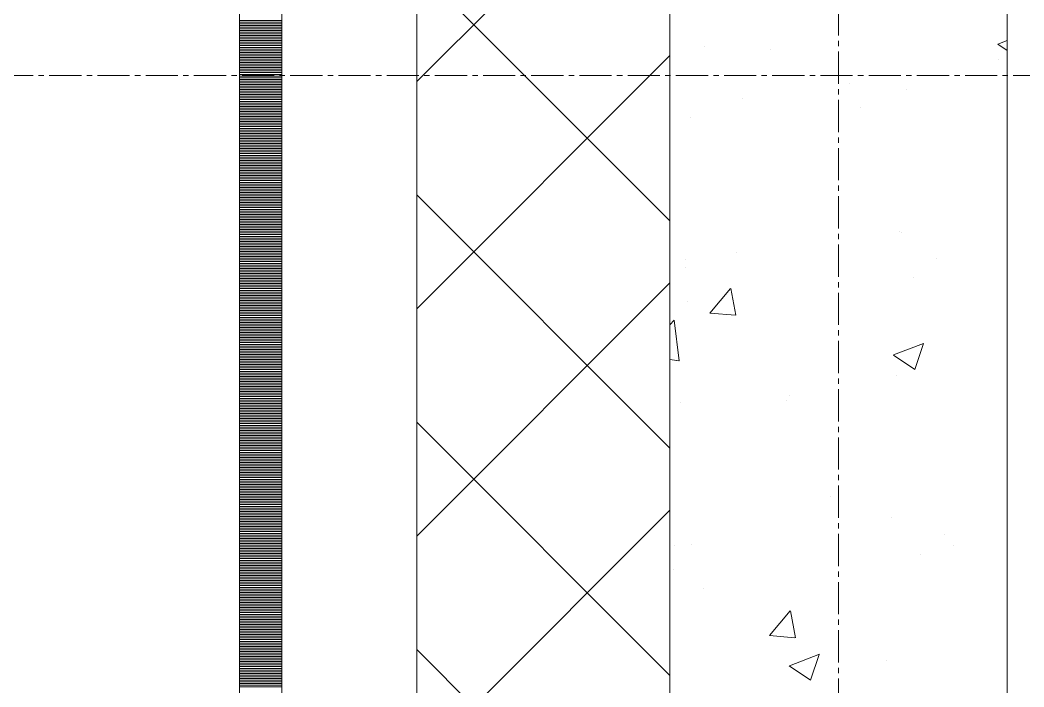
# Model space of a CAD drawing. Header units: millimetres. Extents: x 470010 to 1231400, y -134005 to 421770.
# Drawn here: x 672388 to 672984, y -41773 to -41378 of the extents above; entities that cross this region are included whole.
import ezdxf
from ezdxf.enums import TextEntityAlignment as Align

# ---------------------------------------------------------------- set-up
doc = ezdxf.new("R2010")
doc.units = ezdxf.units.MM
doc.linetypes.add('CENTER2', pattern=[28.575, 19.05, -3.175, 3.175, -3.175])
doc.linetypes.add('DASHED', pattern=[19.05, 12.7, -6.35])
doc.layers.get('Defpoints').update_dxf_attribs({"color": 140})
doc.layers.add('АР_Делит', color=120, linetype='Continuous', lineweight=0, plot=False)
for name, color, linetype, lineweight in [('АР_Стены ПЕНОблок', 52, 'Continuous', 20), ('АР_Тонкая', 254, 'Continuous', 5), ('АР_Утеплитель', 31, 'Continuous', 0), ('АР_Штриховка', 8, 'Continuous', 0)]:
    doc.layers.add(name, color=color, linetype=linetype, lineweight=lineweight)
doc.layers.add('РД_Оси_100', color=7, linetype='Continuous', lineweight=0, true_color=0x525252)
doc.styles.add('style1', font='ARIALN.TTF')

# ---------------------------------------------------------------- blocks, each defined once
blk = doc.blocks.new('СОШ_2200_АР_ОСИ_М100_28.05.24')
at = {"layer": 'АР_Делит', "color": 251, "linetype": 'DASHED', "true_color": 0x636466}
blk.add_lwpolyline([(114955, 135155), (114955, -355), (93595.036, -355), (93595.036, 13855), (94145, 13855), (94145, 68320), (66055, 68320), (66055, 13857.73), (83455, 13857.73), (83455, -355), (45245, -355), (45245, 13145), (44695, 13145), (44695, 26755), (45245, 26755), (45245, 68320), (20455, 68320), (20455, 26755), (27955, 26755), (27955, 13145), (-355, 13145), (-355, 100855)], dxfattribs=at)
at = {"layer": 'РД_Оси_100', "color": 251, "linetype": 'CENTER2', "true_color": 0x636466}
for p, q in [((0, -6155), (0, 139938.679)), ((29555, 52200), (-5954.958, 52200))]:
    blk.add_line(p, q, dxfattribs=at)
blk = doc.blocks.new('A$C9108343f')
at = {"layer": 'АР_Стены ПЕНОблок', "color": 18, "linetype": 'Continuous', "lineweight": 20, "true_color": 0x000000}
for p, q in [((7054.96, 97555), (7054.96, 21355)), ((7254.96, 21355), (7254.96, 97555))]:
    blk.add_line(p, q, dxfattribs=at)
at = {"layer": 'АР_Тонкая', "color": 18, "linetype": 'Continuous', "lineweight": 5, "true_color": 0x000000}
for p, q in [((6799.96, 97555), (6799.96, 21355)), ((6824.96, 97555), (6824.96, 21355)), ((6824.96, 21355), (6824.96, 97555)), ((6904.96, 21355), (6904.96, 97555))]:
    blk.add_line(p, q, dxfattribs=at)
at = {"layer": 'АР_Утеплитель', "color": 18, "linetype": 'Continuous', "lineweight": 0, "true_color": 0x000000}
for p, q in [((6904.96, 97555), (6904.96, 21355)), ((7054.96, 21355), (7054.96, 97555))]:
    blk.add_line(p, q, dxfattribs=at)
at = {"layer": 'АР_Штриховка', "color": 18, "linetype": 'Continuous', "lineweight": 0, "true_color": 0x000000}
for p, q in [((6904.96, 58951.56), (7054.96, 59101.56)), ((7054.96, 58869), (6904.96, 59019)), ((6799.96, 58987.75), (6824.96, 58987.75)), ((6799.96, 58986.75), (6824.96, 58986.75)), ((6799.96, 58985.75), (6824.96, 58985.75)), ((6799.96, 58984.75), (6824.96, 58984.75)), ((6799.96, 58983.75), (6824.96, 58983.75)), ((6799.96, 58982.75), (6824.96, 58982.75)), ((6799.96, 58981.75), (6824.96, 58981.75)), ((6799.96, 58980.75), (6824.96, 58980.75)), ((6799.96, 58979.75), (6824.96, 58979.75)), ((6799.96, 58978.75), (6824.96, 58978.75)), ((6799.96, 58977.75), (6824.96, 58977.75)), ((6799.96, 58976.75), (6824.96, 58976.75)), ((6799.96, 58975.75), (6824.96, 58975.75)), ((6799.96, 58974.75), (6824.96, 58974.75)), ((6799.96, 58973.75), (6824.96, 58973.75)), ((6799.96, 58972.75), (6824.96, 58972.75)), ((6799.96, 58971.75), (6824.96, 58971.75)), ((7075.72, 58972.47), (7075.72, 58972.47)), ((7249.45, 58973.57), (7254.96, 58969.85)), ((7249.51, 58973.71), (7254.96, 58975.8)), ((6799.96, 58970.75), (6824.96, 58970.75)), ((6799.96, 58969.75), (6824.96, 58969.75)), ((6799.96, 58968.75), (6824.96, 58968.75)), ((6799.96, 58967.75), (6824.96, 58967.75)), ((6799.96, 58966.75), (6824.96, 58966.75)), ((6799.96, 58965.75), (6824.96, 58965.75)), ((6904.96, 58816.86), (7054.96, 58966.86)), ((7114.57, 58970.22), (7114.57, 58970.22)), ((6799.96, 58964.75), (6824.96, 58964.75)), ((6799.96, 58963.75), (6824.96, 58963.75)), ((6799.96, 58962.75), (6824.96, 58962.75)), ((6799.96, 58961.75), (6824.96, 58961.75)), ((6799.96, 58960.75), (6824.96, 58960.75)), ((6799.96, 58959.75), (6824.96, 58959.75)), ((7250.16, 58964.49), (7250.16, 58964.49)), ((6799.96, 58958.75), (6824.96, 58958.75)), ((6799.96, 58957.75), (6824.96, 58957.75)), ((6799.96, 58956.75), (6824.96, 58956.75)), ((6799.96, 58955.75), (6824.96, 58955.75)), ((6799.96, 58954.75), (6824.96, 58954.75)), ((6799.96, 58953.75), (6824.96, 58953.75)), ((6799.96, 58952.75), (6824.96, 58952.75)), ((6799.96, 58951.75), (6824.96, 58951.75)), ((6799.96, 58950.75), (6824.96, 58950.75)), ((6799.96, 58949.75), (6824.96, 58949.75)), ((6799.96, 58948.75), (6824.96, 58948.75)), ((6799.96, 58947.75), (6824.96, 58947.75)), ((7161.6, 58950.1), (7161.6, 58950.1)), ((6799.96, 58946.75), (6824.96, 58946.75)), ((6799.96, 58945.75), (6824.96, 58945.75)), ((6799.96, 58944.75), (6824.96, 58944.75)), ((6799.96, 58943.75), (6824.96, 58943.75)), ((6799.96, 58942.75), (6824.96, 58942.75)), ((7195.62, 58946.63), (7195.62, 58946.63)), ((6799.96, 58941.75), (6824.96, 58941.75)), ((6799.96, 58940.75), (6824.96, 58940.75)), ((6799.96, 58939.75), (6824.96, 58939.75)), ((6799.96, 58938.75), (6824.96, 58938.75)), ((6799.96, 58937.75), (6824.96, 58937.75)), ((6799.96, 58936.75), (6824.96, 58936.75)), ((7098.01, 58941.72), (7098.01, 58941.72)), ((7168.13, 58936.1), (7168.13, 58936.1)), ((6799.96, 58935.75), (6824.96, 58935.75)), ((6799.96, 58934.75), (6824.96, 58934.75)), ((6799.96, 58933.75), (6824.96, 58933.75)), ((6799.96, 58932.75), (6824.96, 58932.75)), ((6799.96, 58931.75), (6824.96, 58931.75)), ((6799.96, 58930.75), (6824.96, 58930.75)), ((7067.32, 58930.37), (7067.32, 58930.37)), ((6799.96, 58929.75), (6824.96, 58929.75)), ((6799.96, 58928.75), (6824.96, 58928.75)), ((6799.96, 58927.75), (6824.96, 58927.75)), ((6799.96, 58926.75), (6824.96, 58926.75)), ((6799.96, 58925.75), (6824.96, 58925.75)), ((6799.96, 58924.75), (6824.96, 58924.75)), ((6799.96, 58923.75), (6824.96, 58923.75)), ((6799.96, 58922.75), (6824.96, 58922.75)), ((6799.96, 58921.75), (6824.96, 58921.75)), ((6799.96, 58920.75), (6824.96, 58920.75)), ((6799.96, 58919.75), (6824.96, 58919.75)), ((6799.96, 58918.75), (6824.96, 58918.75)), ((6799.96, 58917.75), (6824.96, 58917.75)), ((6799.96, 58916.75), (6824.96, 58916.75)), ((6799.96, 58915.75), (6824.96, 58915.75)), ((6799.96, 58914.75), (6824.96, 58914.75)), ((6799.96, 58913.75), (6824.96, 58913.75)), ((6799.96, 58912.75), (6824.96, 58912.75)), ((6799.96, 58911.75), (6824.96, 58911.75)), ((6799.96, 58910.75), (6824.96, 58910.75)), ((6799.96, 58909.75), (6824.96, 58909.75)), ((6799.96, 58908.75), (6824.96, 58908.75)), ((6799.96, 58907.75), (6824.96, 58907.75)), ((6799.96, 58906.75), (6824.96, 58906.75)), ((6799.96, 58905.75), (6824.96, 58905.75)), ((6799.96, 58904.75), (6824.96, 58904.75)), ((6799.96, 58903.75), (6824.96, 58903.75)), ((6799.96, 58902.75), (6824.96, 58902.75)), ((6799.96, 58901.75), (6824.96, 58901.75)), ((6799.96, 58900.75), (6824.96, 58900.75)), ((6799.96, 58899.75), (6824.96, 58899.75)), ((6799.96, 58898.75), (6824.96, 58898.75)), ((6799.96, 58897.75), (6824.96, 58897.75)), ((6799.96, 58896.75), (6824.96, 58896.75)), ((6799.96, 58895.75), (6824.96, 58895.75)), ((6799.96, 58894.75), (6824.96, 58894.75)), ((6799.96, 58893.75), (6824.96, 58893.75)), ((6799.96, 58892.75), (6824.96, 58892.75)), ((6799.96, 58891.75), (6824.96, 58891.75)), ((6799.96, 58890.75), (6824.96, 58890.75)), ((6799.96, 58889.75), (6824.96, 58889.75)), ((6799.96, 58888.75), (6824.96, 58888.75)), ((6799.96, 58887.75), (6824.96, 58887.75)), ((6799.96, 58886.75), (6824.96, 58886.75)), ((6799.96, 58885.75), (6824.96, 58885.75)), ((6799.96, 58884.75), (6824.96, 58884.75)), ((6799.96, 58883.75), (6824.96, 58883.75)), ((6799.96, 58882.75), (6824.96, 58882.75)), ((7054.96, 58734.29), (6904.96, 58884.29)), ((6799.96, 58881.75), (6824.96, 58881.75)), ((6799.96, 58880.75), (6824.96, 58880.75)), ((6799.96, 58879.75), (6824.96, 58879.75)), ((6799.96, 58878.75), (6824.96, 58878.75)), ((6799.96, 58877.75), (6824.96, 58877.75)), ((6799.96, 58876.75), (6824.96, 58876.75)), ((6799.96, 58875.75), (6824.96, 58875.75)), ((6799.96, 58874.75), (6824.96, 58874.75)), ((6799.96, 58873.75), (6824.96, 58873.75)), ((6799.96, 58872.75), (6824.96, 58872.75)), ((6799.96, 58871.75), (6824.96, 58871.75)), ((6799.96, 58870.75), (6824.96, 58870.75)), ((6799.96, 58869.75), (6824.96, 58869.75)), ((6799.96, 58868.75), (6824.96, 58868.75)), ((6799.96, 58867.75), (6824.96, 58867.75)), ((6799.96, 58866.75), (6824.96, 58866.75)), ((6799.96, 58865.75), (6824.96, 58865.75)), ((6799.96, 58864.75), (6824.96, 58864.75)), ((6799.96, 58863.75), (6824.96, 58863.75)), ((6799.96, 58862.75), (6824.96, 58862.75)), ((6799.96, 58861.75), (6824.96, 58861.75)), ((6799.96, 58860.75), (6824.96, 58860.75)), ((6799.96, 58859.75), (6824.96, 58859.75)), ((6799.96, 58858.75), (6824.96, 58858.75)), ((7190.97, 58862.58), (7190.97, 58862.58)), ((7192.53, 58862.07), (7192.53, 58862.07)), ((6799.96, 58857.75), (6824.96, 58857.75)), ((6799.96, 58856.75), (6824.96, 58856.75)), ((6799.96, 58855.75), (6824.96, 58855.75)), ((6799.96, 58854.75), (6824.96, 58854.75)), ((6799.96, 58853.75), (6824.96, 58853.75)), ((6799.96, 58852.75), (6824.96, 58852.75)), ((6799.96, 58851.75), (6824.96, 58851.75)), ((6799.96, 58850.75), (6824.96, 58850.75)), ((6799.96, 58849.75), (6824.96, 58849.75)), ((6799.96, 58848.75), (6824.96, 58848.75)), ((6799.96, 58847.75), (6824.96, 58847.75)), ((6799.96, 58846.75), (6824.96, 58846.75)), ((7094.78, 58849.92), (7094.78, 58849.92)), ((6799.96, 58845.75), (6824.96, 58845.75)), ((6799.96, 58844.75), (6824.96, 58844.75)), ((6799.96, 58843.75), (6824.96, 58843.75)), ((6799.96, 58842.75), (6824.96, 58842.75)), ((6799.96, 58841.75), (6824.96, 58841.75)), ((6799.96, 58840.75), (6824.96, 58840.75)), ((7064.04, 58841.11), (7064.04, 58841.11)), ((7064.23, 58845.81), (7064.23, 58845.81)), ((7213.36, 58846.34), (7213.36, 58846.34)), ((6799.96, 58839.75), (6824.96, 58839.75)), ((6799.96, 58838.75), (6824.96, 58838.75)), ((6799.96, 58837.75), (6824.96, 58837.75)), ((6799.96, 58836.75), (6824.96, 58836.75)), ((6799.96, 58835.75), (6824.96, 58835.75)), ((6799.96, 58834.75), (6824.96, 58834.75)), ((7199.63, 58835.38), (7199.63, 58835.38)), ((6799.96, 58833.75), (6824.96, 58833.75)), ((6799.96, 58832.75), (6824.96, 58832.75)), ((6799.96, 58831.75), (6824.96, 58831.75)), ((6799.96, 58830.75), (6824.96, 58830.75)), ((6799.96, 58829.75), (6824.96, 58829.75)), ((6799.96, 58828.75), (6824.96, 58828.75)), ((6904.96, 58682.16), (7054.96, 58832.16)), ((7078.8, 58814.28), (7091.05, 58828.88)), ((7094.2, 58812.99), (7091.26, 58828.91)), ((6799.96, 58827.75), (6824.96, 58827.75)), ((6799.96, 58826.75), (6824.96, 58826.75)), ((6799.96, 58825.75), (6824.96, 58825.75)), ((6799.96, 58824.75), (6824.96, 58824.75)), ((6799.96, 58823.75), (6824.96, 58823.75)), ((6799.96, 58822.75), (6824.96, 58822.75)), ((6799.96, 58821.75), (6824.96, 58821.75)), ((6799.96, 58820.75), (6824.96, 58820.75)), ((6799.96, 58819.75), (6824.96, 58819.75)), ((6799.96, 58818.75), (6824.96, 58818.75)), ((6799.96, 58817.75), (6824.96, 58817.75)), ((7065.23, 58820.92), (7065.23, 58820.92)), ((6799.96, 58816.75), (6824.96, 58816.75)), ((6799.96, 58815.75), (6824.96, 58815.75)), ((6799.96, 58814.75), (6824.96, 58814.75)), ((6799.96, 58813.75), (6824.96, 58813.75)), ((6799.96, 58812.75), (6824.96, 58812.75)), ((6799.96, 58811.75), (6824.96, 58811.75)), ((7078.8, 58814.28), (7093.99, 58812.95)), ((6799.96, 58810.75), (6824.96, 58810.75)), ((6799.96, 58809.75), (6824.96, 58809.75)), ((6799.96, 58808.75), (6824.96, 58808.75)), ((6799.96, 58807.75), (6824.96, 58807.75)), ((6799.96, 58806.75), (6824.96, 58806.75)), ((6799.96, 58805.75), (6824.96, 58805.75)), ((7054.96, 58807.4), (7057.61, 58810.17)), ((7060.48, 58786.05), (7057.68, 58810.17)), ((6799.96, 58804.75), (6824.96, 58804.75)), ((6799.96, 58803.75), (6824.96, 58803.75)), ((6799.96, 58802.75), (6824.96, 58802.75)), ((6799.96, 58801.75), (6824.96, 58801.75)), ((6799.96, 58800.75), (6824.96, 58800.75)), ((6799.96, 58799.75), (6824.96, 58799.75)), ((6799.96, 58798.75), (6824.96, 58798.75)), ((6799.96, 58797.75), (6824.96, 58797.75)), ((6799.96, 58796.75), (6824.96, 58796.75)), ((6799.96, 58795.75), (6824.96, 58795.75)), ((6799.96, 58794.75), (6824.96, 58794.75)), ((6799.96, 58793.75), (6824.96, 58793.75)), ((7187.71, 58789.53), (7205.5, 58796.35)), ((7200.29, 58780.86), (7205.44, 58796.21)), ((6799.96, 58792.75), (6824.96, 58792.75)), ((6799.96, 58791.75), (6824.96, 58791.75)), ((6799.96, 58790.75), (6824.96, 58790.75)), ((6799.96, 58789.75), (6824.96, 58789.75)), ((6799.96, 58788.75), (6824.96, 58788.75)), ((6799.96, 58787.75), (6824.96, 58787.75)), ((7187.65, 58789.38), (7200.28, 58780.86)), ((6799.96, 58786.75), (6824.96, 58786.75)), ((6799.96, 58785.75), (6824.96, 58785.75)), ((6799.96, 58784.75), (6824.96, 58784.75)), ((6799.96, 58783.75), (6824.96, 58783.75)), ((6799.96, 58782.75), (6824.96, 58782.75)), ((6799.96, 58781.75), (6824.96, 58781.75)), ((7054.96, 58786.8), (7060.47, 58785.95)), ((6799.96, 58780.75), (6824.96, 58780.75)), ((6799.96, 58779.75), (6824.96, 58779.75)), ((6799.96, 58778.75), (6824.96, 58778.75)), ((6799.96, 58777.75), (6824.96, 58777.75)), ((6799.96, 58776.75), (6824.96, 58776.75)), ((6799.96, 58775.75), (6824.96, 58775.75)), ((7189.44, 58777.52), (7189.44, 58777.52)), ((6799.96, 58774.75), (6824.96, 58774.75)), ((6799.96, 58773.75), (6824.96, 58773.75)), ((6799.96, 58772.75), (6824.96, 58772.75)), ((6799.96, 58771.75), (6824.96, 58771.75)), ((6799.96, 58770.75), (6824.96, 58770.75)), ((6799.96, 58769.75), (6824.96, 58769.75)), ((6799.96, 58768.75), (6824.96, 58768.75)), ((6799.96, 58767.75), (6824.96, 58767.75)), ((6799.96, 58766.75), (6824.96, 58766.75)), ((6799.96, 58765.75), (6824.96, 58765.75)), ((6799.96, 58764.75), (6824.96, 58764.75)), ((6799.96, 58763.75), (6824.96, 58763.75)), ((7126.09, 58765.15), (7126.09, 58765.15)), ((6799.96, 58762.75), (6824.96, 58762.75)), ((6799.96, 58761.75), (6824.96, 58761.75)), ((6799.96, 58760.75), (6824.96, 58760.75)), ((6799.96, 58759.75), (6824.96, 58759.75)), ((6799.96, 58758.75), (6824.96, 58758.75)), ((6799.96, 58757.75), (6824.96, 58757.75)), ((7061.14, 58761.26), (7061.14, 58761.26)), ((7124.16, 58762.4), (7124.16, 58762.4)), ((6799.96, 58756.75), (6824.96, 58756.75)), ((6799.96, 58755.75), (6824.96, 58755.75)), ((6799.96, 58754.75), (6824.96, 58754.75)), ((6799.96, 58753.75), (6824.96, 58753.75)), ((6799.96, 58752.75), (6824.96, 58752.75)), ((6799.96, 58751.75), (6824.96, 58751.75)), ((6799.96, 58750.75), (6824.96, 58750.75)), ((6799.96, 58749.75), (6824.96, 58749.75)), ((6799.96, 58748.75), (6824.96, 58748.75)), ((6799.96, 58747.75), (6824.96, 58747.75)), ((6799.96, 58746.75), (6824.96, 58746.75)), ((6799.96, 58745.75), (6824.96, 58745.75)), ((7054.96, 58599.59), (6904.96, 58749.59)), ((6799.96, 58744.75), (6824.96, 58744.75)), ((6799.96, 58743.75), (6824.96, 58743.75)), ((6799.96, 58742.75), (6824.96, 58742.75)), ((6799.96, 58741.75), (6824.96, 58741.75)), ((6799.96, 58740.75), (6824.96, 58740.75)), ((6799.96, 58739.75), (6824.96, 58739.75)), ((6799.96, 58738.75), (6824.96, 58738.75)), ((6799.96, 58737.75), (6824.96, 58737.75)), ((6799.96, 58736.75), (6824.96, 58736.75)), ((6799.96, 58735.75), (6824.96, 58735.75)), ((6799.96, 58734.75), (6824.96, 58734.75)), ((6799.96, 58733.75), (6824.96, 58733.75)), ((6799.96, 58732.75), (6824.96, 58732.75)), ((6799.96, 58731.75), (6824.96, 58731.75)), ((6799.96, 58730.75), (6824.96, 58730.75)), ((6799.96, 58729.75), (6824.96, 58729.75)), ((6799.96, 58728.75), (6824.96, 58728.75)), ((6799.96, 58727.75), (6824.96, 58727.75)), ((6799.96, 58726.75), (6824.96, 58726.75)), ((6799.96, 58725.75), (6824.96, 58725.75)), ((6799.96, 58724.75), (6824.96, 58724.75)), ((6799.96, 58723.75), (6824.96, 58723.75)), ((6799.96, 58722.75), (6824.96, 58722.75)), ((6799.96, 58721.75), (6824.96, 58721.75)), ((6799.96, 58720.75), (6824.96, 58720.75)), ((6799.96, 58719.75), (6824.96, 58719.75)), ((6799.96, 58718.75), (6824.96, 58718.75)), ((6799.96, 58717.75), (6824.96, 58717.75)), ((6799.96, 58716.75), (6824.96, 58716.75)), ((6799.96, 58715.75), (6824.96, 58715.75)), ((6799.96, 58714.75), (6824.96, 58714.75)), ((6799.96, 58713.75), (6824.96, 58713.75)), ((6799.96, 58712.75), (6824.96, 58712.75)), ((6799.96, 58711.75), (6824.96, 58711.75)), ((6799.96, 58710.75), (6824.96, 58710.75)), ((6799.96, 58709.75), (6824.96, 58709.75)), ((6799.96, 58708.75), (6824.96, 58708.75)), ((6799.96, 58707.75), (6824.96, 58707.75)), ((6799.96, 58706.75), (6824.96, 58706.75)), ((6799.96, 58705.75), (6824.96, 58705.75)), ((6799.96, 58704.75), (6824.96, 58704.75)), ((6799.96, 58703.75), (6824.96, 58703.75)), ((7150.17, 58705.58), (7150.17, 58705.58)), ((6799.96, 58702.75), (6824.96, 58702.75)), ((6799.96, 58701.75), (6824.96, 58701.75)), ((6799.96, 58700.75), (6824.96, 58700.75)), ((6799.96, 58699.75), (6824.96, 58699.75)), ((6799.96, 58698.75), (6824.96, 58698.75)), ((6799.96, 58697.75), (6824.96, 58697.75)), ((6799.96, 58696.75), (6824.96, 58696.75)), ((6799.96, 58695.75), (6824.96, 58695.75)), ((6799.96, 58694.75), (6824.96, 58694.75)), ((6799.96, 58693.75), (6824.96, 58693.75)), ((6799.96, 58692.75), (6824.96, 58692.75)), ((6904.96, 58547.45), (7054.96, 58697.45)), ((7186.35, 58692.96), (7186.35, 58692.96)), ((6799.96, 58691.75), (6824.96, 58691.75)), ((6799.96, 58690.75), (6824.96, 58690.75)), ((6799.96, 58689.75), (6824.96, 58689.75)), ((6799.96, 58688.75), (6824.96, 58688.75)), ((6799.96, 58687.75), (6824.96, 58687.75)), ((6799.96, 58686.75), (6824.96, 58686.75)), ((6799.96, 58685.75), (6824.96, 58685.75)), ((6799.96, 58684.75), (6824.96, 58684.75)), ((6799.96, 58683.75), (6824.96, 58683.75)), ((6799.96, 58682.75), (6824.96, 58682.75)), ((6799.96, 58681.75), (6824.96, 58681.75)), ((6799.96, 58680.75), (6824.96, 58680.75)), ((7217.75, 58683.34), (7217.75, 58683.34)), ((6799.96, 58679.75), (6824.96, 58679.75)), ((6799.96, 58678.75), (6824.96, 58678.75)), ((6799.96, 58677.75), (6824.96, 58677.75)), ((6799.96, 58676.75), (6824.96, 58676.75)), ((6799.96, 58675.75), (6824.96, 58675.75)), ((6799.96, 58674.75), (6824.96, 58674.75)), ((7058.05, 58676.7), (7058.05, 58676.7)), ((7068.13, 58677.19), (7068.13, 58677.19)), ((7223.1, 58676.26), (7223.1, 58676.26)), ((6799.96, 58673.75), (6824.96, 58673.75)), ((6799.96, 58672.75), (6824.96, 58672.75)), ((6799.96, 58671.75), (6824.96, 58671.75)), ((6799.96, 58670.75), (6824.96, 58670.75)), ((6799.96, 58669.75), (6824.96, 58669.75)), ((6799.96, 58668.75), (6824.96, 58668.75)), ((7203.72, 58671.47), (7203.72, 58671.47)), ((6799.96, 58667.75), (6824.96, 58667.75)), ((6799.96, 58666.75), (6824.96, 58666.75)), ((6799.96, 58665.75), (6824.96, 58665.75)), ((6799.96, 58664.75), (6824.96, 58664.75)), ((6799.96, 58663.75), (6824.96, 58663.75)), ((6799.96, 58662.75), (6824.96, 58662.75)), ((7057.34, 58662.22), (7057.34, 58662.22)), ((6799.96, 58661.75), (6824.96, 58661.75)), ((6799.96, 58660.75), (6824.96, 58660.75)), ((6799.96, 58659.75), (6824.96, 58659.75)), ((6799.96, 58658.75), (6824.96, 58658.75)), ((6799.96, 58657.75), (6824.96, 58657.75)), ((6799.96, 58656.75), (6824.96, 58656.75)), ((6799.96, 58655.75), (6824.96, 58655.75)), ((6799.96, 58654.75), (6824.96, 58654.75)), ((6799.96, 58653.75), (6824.96, 58653.75)), ((6799.96, 58652.75), (6824.96, 58652.75)), ((6799.96, 58651.75), (6824.96, 58651.75)), ((6799.96, 58650.75), (6824.96, 58650.75)), ((7074.97, 58650.83), (7074.97, 58650.83)), ((6799.96, 58649.75), (6824.96, 58649.75)), ((6799.96, 58648.75), (6824.96, 58648.75)), ((6799.96, 58647.75), (6824.96, 58647.75)), ((6799.96, 58646.75), (6824.96, 58646.75)), ((6799.96, 58645.75), (6824.96, 58645.75)), ((6799.96, 58644.75), (6824.96, 58644.75)), ((6799.96, 58643.75), (6824.96, 58643.75)), ((6799.96, 58642.75), (6824.96, 58642.75)), ((6799.96, 58641.75), (6824.96, 58641.75)), ((6799.96, 58640.75), (6824.96, 58640.75)), ((6799.96, 58639.75), (6824.96, 58639.75)), ((6799.96, 58638.75), (6824.96, 58638.75)), ((6799.96, 58637.75), (6824.96, 58637.75)), ((6799.96, 58636.75), (6824.96, 58636.75)), ((6799.96, 58635.75), (6824.96, 58635.75)), ((6799.96, 58634.75), (6824.96, 58634.75)), ((6799.96, 58633.75), (6824.96, 58633.75)), ((6799.96, 58632.75), (6824.96, 58632.75)), ((7114.05, 58623.23), (7126.29, 58637.82)), ((7129.44, 58621.93), (7126.51, 58637.85)), ((6799.96, 58631.75), (6824.96, 58631.75)), ((6799.96, 58630.75), (6824.96, 58630.75)), ((6799.96, 58629.75), (6824.96, 58629.75)), ((6799.96, 58628.75), (6824.96, 58628.75)), ((6799.96, 58627.75), (6824.96, 58627.75)), ((6799.96, 58626.75), (6824.96, 58626.75)), ((6799.96, 58625.75), (6824.96, 58625.75)), ((6799.96, 58624.75), (6824.96, 58624.75)), ((6799.96, 58623.75), (6824.96, 58623.75)), ((6799.96, 58622.75), (6824.96, 58622.75)), ((6799.96, 58621.75), (6824.96, 58621.75)), ((6799.96, 58620.75), (6824.96, 58620.75)), ((7114.05, 58623.22), (7129.23, 58621.89)), ((6799.96, 58619.75), (6824.96, 58619.75)), ((6799.96, 58618.75), (6824.96, 58618.75)), ((6799.96, 58617.75), (6824.96, 58617.75)), ((6799.96, 58616.75), (6824.96, 58616.75)), ((6799.96, 58615.75), (6824.96, 58615.75)), ((6799.96, 58614.75), (6824.96, 58614.75)), ((7054.96, 58464.89), (6904.96, 58614.89)), ((6799.96, 58613.75), (6824.96, 58613.75)), ((6799.96, 58612.75), (6824.96, 58612.75)), ((6799.96, 58611.75), (6824.96, 58611.75)), ((6799.96, 58610.75), (6824.96, 58610.75)), ((6799.96, 58609.75), (6824.96, 58609.75)), ((6799.96, 58608.75), (6824.96, 58608.75)), ((7125.91, 58605.34), (7143.69, 58612.16)), ((7138.49, 58596.67), (7143.64, 58612.02)), ((6799.96, 58607.75), (6824.96, 58607.75)), ((6799.96, 58606.75), (6824.96, 58606.75)), ((6799.96, 58605.75), (6824.96, 58605.75)), ((6799.96, 58604.75), (6824.96, 58604.75)), ((6799.96, 58603.75), (6824.96, 58603.75)), ((6799.96, 58602.75), (6824.96, 58602.75)), ((7125.84, 58605.2), (7138.48, 58596.67)), ((7183.26, 58608.41), (7183.26, 58608.41)), ((6799.96, 58601.75), (6824.96, 58601.75)), ((6799.96, 58600.75), (6824.96, 58600.75)), ((6799.96, 58599.75), (6824.96, 58599.75)), ((6799.96, 58598.75), (6824.96, 58598.75)), ((6799.96, 58597.75), (6824.96, 58597.75)), ((6799.96, 58596.75), (6824.96, 58596.75)), ((6799.96, 58595.75), (6824.96, 58595.75)), ((6799.96, 58594.75), (6824.96, 58594.75)), ((6799.96, 58593.75), (6824.96, 58593.75))]:
    blk.add_line(p, q, dxfattribs=at)
at = {"layer": 'РД_Оси_100'}
blk.add_blockref('СОШ_2200_АР_ОСИ_М100_28.05.24', (7154.96, 6755), dxfattribs=at)
at = {"layer": 'Defpoints', "color": 18, "true_color": 0x000000, "style": 'style1'}
for p in [(143949.34, 316089.12), (143974.98, 281639.5), (143890.4, 273244.71), (143839.99, 264276.81), (143967.75, 254892.38), (12251.96, 104178.14), (12382.58, 96023.14)]:
    blk.add_attdef('АР-ПОМЕЩЕНИЕ:НАИМЕНОВАНИЕ', text='', height=100, dxfattribs=at).set_placement(p, align=Align.MIDDLE)
at = {"layer": 'Defpoints', "color": 18, "true_color": 0x000000, "style": 'style1', "flags": 8}
for p in [(143951.3, 279099.09), (143848.34, 269251.11), (143875.33, 260094.25), (144049.74, 250824.7), (163419.28, 238153.36), (155897.46, 237965.97), (183037.2, 237965.97), (143342.94, 237876.19)]:
    blk.add_attdef('АР-ПОМЕЩЕНИЕ:НАИМЕНОВАНИЕ', text='', height=100, dxfattribs=at).set_placement(p, align=Align.MIDDLE)

msp = doc.modelspace()

# ---------------------------------------------------------------- linework, layer by layer
at = {"layer": 'АР_Стены ПЕНОблок', "color": 18, "linetype": 'Continuous', "lineweight": 20, "true_color": 0x000000}
for p, q in [((672773.57, -2811.242), (672773.57, -79011.242)), ((672973.57, -79011.242), (672973.57, -2811.242))]:
    msp.add_line(p, q, dxfattribs=at)
at = {"layer": 'АР_Тонкая', "color": 18, "linetype": 'Continuous', "lineweight": 5, "true_color": 0x000000}
for p, q in [((672518.57, -2811.242), (672518.57, -79011.242)), ((672543.57, -2811.242), (672543.57, -79011.242)), ((672543.57, -79011.242), (672543.57, -2811.242)), ((672623.57, -79011.242), (672623.57, -2811.242))]:
    msp.add_line(p, q, dxfattribs=at)
at = {"layer": 'АР_Утеплитель', "color": 18, "linetype": 'Continuous', "lineweight": 0, "true_color": 0x000000}
for p, q in [((672623.57, -2811.242), (672623.57, -79011.242)), ((672773.57, -79011.242), (672773.57, -2811.242))]:
    msp.add_line(p, q, dxfattribs=at)
at = {"layer": 'АР_Штриховка', "color": 18, "linetype": 'Continuous', "lineweight": 0, "true_color": 0x000000}
for p, q in [((672623.57, -41414.677), (672773.57, -41264.677)), ((672773.57, -41497.244), (672623.57, -41347.244)), ((672518.57, -41378.492), (672543.57, -41378.492)), ((672518.57, -41379.492), (672543.57, -41379.492)), ((672518.57, -41380.492), (672543.57, -41380.492)), ((672518.57, -41381.492), (672543.57, -41381.492)), ((672518.57, -41382.492), (672543.57, -41382.492)), ((672518.57, -41383.492), (672543.57, -41383.492)), ((672518.57, -41384.492), (672543.57, -41384.492)), ((672518.57, -41385.492), (672543.57, -41385.492)), ((672518.57, -41386.492), (672543.57, -41386.492)), ((672518.57, -41387.492), (672543.57, -41387.492)), ((672518.57, -41388.492), (672543.57, -41388.492)), ((672518.57, -41389.492), (672543.57, -41389.492)), ((672518.57, -41390.492), (672543.57, -41390.492)), ((672968.125, -41392.528), (672973.57, -41390.438)), ((672518.57, -41391.492), (672543.57, -41391.492)), ((672518.57, -41392.492), (672543.57, -41392.492)), ((672518.57, -41393.492), (672543.57, -41393.492)), ((672518.57, -41394.492), (672543.57, -41394.492)), ((672518.57, -41395.492), (672543.57, -41395.492)), ((672518.57, -41396.492), (672543.57, -41396.492)), ((672968.06, -41392.671), (672973.57, -41396.387)), ((672518.57, -41397.492), (672543.57, -41397.492)), ((672518.57, -41398.492), (672543.57, -41398.492)), ((672518.57, -41399.492), (672543.57, -41399.492)), ((672518.57, -41400.492), (672543.57, -41400.492)), ((672518.57, -41401.492), (672543.57, -41401.492)), ((672518.57, -41402.492), (672543.57, -41402.492)), ((672623.57, -41549.381), (672773.57, -41399.381)), ((672518.57, -41403.492), (672543.57, -41403.492)), ((672518.57, -41404.492), (672543.57, -41404.492)), ((672518.57, -41405.492), (672543.57, -41405.492)), ((672518.57, -41406.492), (672543.57, -41406.492)), ((672518.57, -41407.492), (672543.57, -41407.492)), ((672518.57, -41408.492), (672543.57, -41408.492)), ((672518.57, -41409.492), (672543.57, -41409.492)), ((672518.57, -41410.492), (672543.57, -41410.492)), ((672518.57, -41411.492), (672543.57, -41411.492)), ((672518.57, -41412.492), (672543.57, -41412.492)), ((672518.57, -41413.492), (672543.57, -41413.492)), ((672518.57, -41414.492), (672543.57, -41414.492)), ((672518.57, -41415.492), (672543.57, -41415.492)), ((672518.57, -41416.492), (672543.57, -41416.492)), ((672518.57, -41417.492), (672543.57, -41417.492)), ((672518.57, -41418.492), (672543.57, -41418.492)), ((672518.57, -41419.492), (672543.57, -41419.492)), ((672518.57, -41420.492), (672543.57, -41420.492)), ((672518.57, -41421.492), (672543.57, -41421.492)), ((672518.57, -41422.492), (672543.57, -41422.492)), ((672518.57, -41423.492), (672543.57, -41423.492)), ((672518.57, -41424.492), (672543.57, -41424.492)), ((672518.57, -41425.492), (672543.57, -41425.492)), ((672518.57, -41426.492), (672543.57, -41426.492)), ((672518.57, -41427.492), (672543.57, -41427.492)), ((672518.57, -41428.492), (672543.57, -41428.492)), ((672518.57, -41429.492), (672543.57, -41429.492)), ((672518.57, -41430.492), (672543.57, -41430.492)), ((672518.57, -41431.492), (672543.57, -41431.492)), ((672518.57, -41432.492), (672543.57, -41432.492)), ((672518.57, -41433.492), (672543.57, -41433.492)), ((672518.57, -41434.492), (672543.57, -41434.492)), ((672518.57, -41435.492), (672543.57, -41435.492)), ((672518.57, -41436.492), (672543.57, -41436.492)), ((672518.57, -41437.492), (672543.57, -41437.492)), ((672518.57, -41438.492), (672543.57, -41438.492)), ((672518.57, -41439.492), (672543.57, -41439.492)), ((672518.57, -41440.492), (672543.57, -41440.492)), ((672518.57, -41441.492), (672543.57, -41441.492)), ((672518.57, -41442.492), (672543.57, -41442.492)), ((672518.57, -41443.492), (672543.57, -41443.492)), ((672518.57, -41444.492), (672543.57, -41444.492)), ((672518.57, -41445.492), (672543.57, -41445.492)), ((672518.57, -41446.492), (672543.57, -41446.492)), ((672518.57, -41447.492), (672543.57, -41447.492)), ((672518.57, -41448.492), (672543.57, -41448.492)), ((672518.57, -41449.492), (672543.57, -41449.492)), ((672518.57, -41450.492), (672543.57, -41450.492)), ((672518.57, -41451.492), (672543.57, -41451.492)), ((672518.57, -41452.492), (672543.57, -41452.492)), ((672518.57, -41453.492), (672543.57, -41453.492)), ((672518.57, -41454.492), (672543.57, -41454.492)), ((672518.57, -41455.492), (672543.57, -41455.492)), ((672518.57, -41456.492), (672543.57, -41456.492)), ((672518.57, -41457.492), (672543.57, -41457.492)), ((672518.57, -41458.492), (672543.57, -41458.492)), ((672518.57, -41459.492), (672543.57, -41459.492)), ((672518.57, -41460.492), (672543.57, -41460.492)), ((672518.57, -41461.492), (672543.57, -41461.492)), ((672518.57, -41462.492), (672543.57, -41462.492)), ((672518.57, -41463.492), (672543.57, -41463.492)), ((672518.57, -41464.492), (672543.57, -41464.492)), ((672518.57, -41465.492), (672543.57, -41465.492)), ((672518.57, -41466.492), (672543.57, -41466.492)), ((672518.57, -41467.492), (672543.57, -41467.492)), ((672518.57, -41468.492), (672543.57, -41468.492)), ((672518.57, -41469.492), (672543.57, -41469.492)), ((672518.57, -41470.492), (672543.57, -41470.492)), ((672518.57, -41471.492), (672543.57, -41471.492)), ((672518.57, -41472.492), (672543.57, -41472.492)), ((672518.57, -41473.492), (672543.57, -41473.492)), ((672518.57, -41474.492), (672543.57, -41474.492)), ((672518.57, -41475.492), (672543.57, -41475.492)), ((672518.57, -41476.492), (672543.57, -41476.492)), ((672518.57, -41477.492), (672543.57, -41477.492)), ((672518.57, -41478.492), (672543.57, -41478.492)), ((672518.57, -41479.492), (672543.57, -41479.492)), ((672518.57, -41480.492), (672543.57, -41480.492)), ((672518.57, -41481.492), (672543.57, -41481.492)), ((672518.57, -41482.492), (672543.57, -41482.492)), ((672518.57, -41483.492), (672543.57, -41483.492)), ((672518.57, -41484.492), (672543.57, -41484.492)), ((672518.57, -41485.492), (672543.57, -41485.492)), ((672518.57, -41486.492), (672543.57, -41486.492)), ((672773.57, -41631.948), (672623.57, -41481.948)), ((672518.57, -41487.492), (672543.57, -41487.492)), ((672518.57, -41488.492), (672543.57, -41488.492)), ((672518.57, -41489.492), (672543.57, -41489.492)), ((672518.57, -41490.492), (672543.57, -41490.492)), ((672518.57, -41491.492), (672543.57, -41491.492)), ((672518.57, -41492.492), (672543.57, -41492.492)), ((672518.57, -41493.492), (672543.57, -41493.492)), ((672518.57, -41494.492), (672543.57, -41494.492)), ((672518.57, -41495.492), (672543.57, -41495.492)), ((672518.57, -41496.492), (672543.57, -41496.492)), ((672518.57, -41497.492), (672543.57, -41497.492)), ((672518.57, -41498.492), (672543.57, -41498.492)), ((672518.57, -41499.492), (672543.57, -41499.492)), ((672518.57, -41500.492), (672543.57, -41500.492)), ((672518.57, -41501.492), (672543.57, -41501.492)), ((672518.57, -41502.492), (672543.57, -41502.492)), ((672518.57, -41503.492), (672543.57, -41503.492)), ((672518.57, -41504.492), (672543.57, -41504.492)), ((672518.57, -41505.492), (672543.57, -41505.492)), ((672518.57, -41506.492), (672543.57, -41506.492)), ((672518.57, -41507.492), (672543.57, -41507.492)), ((672518.57, -41508.492), (672543.57, -41508.492)), ((672518.57, -41509.492), (672543.57, -41509.492)), ((672518.57, -41510.492), (672543.57, -41510.492)), ((672518.57, -41511.492), (672543.57, -41511.492)), ((672518.57, -41512.492), (672543.57, -41512.492)), ((672518.57, -41513.492), (672543.57, -41513.492)), ((672518.57, -41514.492), (672543.57, -41514.492)), ((672518.57, -41515.492), (672543.57, -41515.492)), ((672518.57, -41516.492), (672543.57, -41516.492)), ((672518.57, -41517.492), (672543.57, -41517.492)), ((672518.57, -41518.492), (672543.57, -41518.492)), ((672518.57, -41519.492), (672543.57, -41519.492)), ((672518.57, -41520.492), (672543.57, -41520.492)), ((672518.57, -41521.492), (672543.57, -41521.492)), ((672518.57, -41522.492), (672543.57, -41522.492)), ((672518.57, -41523.492), (672543.57, -41523.492)), ((672518.57, -41524.492), (672543.57, -41524.492)), ((672518.57, -41525.492), (672543.57, -41525.492)), ((672518.57, -41526.492), (672543.57, -41526.492)), ((672518.57, -41527.492), (672543.57, -41527.492)), ((672518.57, -41528.492), (672543.57, -41528.492)), ((672518.57, -41529.492), (672543.57, -41529.492)), ((672518.57, -41530.492), (672543.57, -41530.492)), ((672518.57, -41531.492), (672543.57, -41531.492)), ((672518.57, -41532.492), (672543.57, -41532.492)), ((672518.57, -41533.492), (672543.57, -41533.492)), ((672623.57, -41684.085), (672773.57, -41534.085)), ((672518.57, -41534.492), (672543.57, -41534.492)), ((672518.57, -41535.492), (672543.57, -41535.492)), ((672518.57, -41536.492), (672543.57, -41536.492)), ((672518.57, -41537.492), (672543.57, -41537.492)), ((672518.57, -41538.492), (672543.57, -41538.492)), ((672518.57, -41539.492), (672543.57, -41539.492)), ((672797.416, -41551.96), (672809.662, -41537.366)), ((672812.814, -41553.252), (672809.877, -41537.331)), ((672518.57, -41540.492), (672543.57, -41540.492)), ((672518.57, -41541.492), (672543.57, -41541.492)), ((672518.57, -41542.492), (672543.57, -41542.492)), ((672518.57, -41543.492), (672543.57, -41543.492)), ((672518.57, -41544.492), (672543.57, -41544.492)), ((672518.57, -41545.492), (672543.57, -41545.492)), ((672518.57, -41546.492), (672543.57, -41546.492)), ((672518.57, -41547.492), (672543.57, -41547.492)), ((672518.57, -41548.492), (672543.57, -41548.492)), ((672518.57, -41549.492), (672543.57, -41549.492)), ((672518.57, -41550.492), (672543.57, -41550.492)), ((672518.57, -41551.492), (672543.57, -41551.492)), ((672797.416, -41551.964), (672812.598, -41553.292)), ((672518.57, -41552.492), (672543.57, -41552.492)), ((672518.57, -41553.492), (672543.57, -41553.492)), ((672518.57, -41554.492), (672543.57, -41554.492)), ((672518.57, -41555.492), (672543.57, -41555.492)), ((672518.57, -41556.492), (672543.57, -41556.492)), ((672518.57, -41557.492), (672543.57, -41557.492)), ((672773.57, -41558.844), (672776.227, -41556.076)), ((672779.095, -41580.191), (672776.289, -41556.069)), ((672518.57, -41558.492), (672543.57, -41558.492)), ((672518.57, -41559.492), (672543.57, -41559.492)), ((672518.57, -41560.492), (672543.57, -41560.492)), ((672518.57, -41561.492), (672543.57, -41561.492)), ((672518.57, -41562.492), (672543.57, -41562.492)), ((672518.57, -41563.492), (672543.57, -41563.492)), ((672518.57, -41564.492), (672543.57, -41564.492)), ((672518.57, -41565.492), (672543.57, -41565.492)), ((672518.57, -41566.492), (672543.57, -41566.492)), ((672518.57, -41567.492), (672543.57, -41567.492)), ((672518.57, -41568.492), (672543.57, -41568.492)), ((672518.57, -41569.492), (672543.57, -41569.492)), ((672906.323, -41576.716), (672924.108, -41569.889)), ((672518.57, -41570.492), (672543.57, -41570.492)), ((672518.57, -41571.492), (672543.57, -41571.492)), ((672518.57, -41572.492), (672543.57, -41572.492)), ((672518.57, -41573.492), (672543.57, -41573.492)), ((672518.57, -41574.492), (672543.57, -41574.492)), ((672518.57, -41575.492), (672543.57, -41575.492)), ((672918.906, -41585.386), (672924.056, -41570.036)), ((672518.57, -41576.492), (672543.57, -41576.492)), ((672518.57, -41577.492), (672543.57, -41577.492)), ((672518.57, -41578.492), (672543.57, -41578.492)), ((672518.57, -41579.492), (672543.57, -41579.492)), ((672518.57, -41580.492), (672543.57, -41580.492)), ((672518.57, -41581.492), (672543.57, -41581.492)), ((672773.57, -41579.441), (672779.079, -41580.296)), ((672906.258, -41576.859), (672918.893, -41585.381)), ((672518.57, -41582.492), (672543.57, -41582.492)), ((672518.57, -41583.492), (672543.57, -41583.492)), ((672518.57, -41584.492), (672543.57, -41584.492)), ((672518.57, -41585.492), (672543.57, -41585.492)), ((672518.57, -41586.492), (672543.57, -41586.492)), ((672518.57, -41587.492), (672543.57, -41587.492)), ((672518.57, -41588.492), (672543.57, -41588.492)), ((672518.57, -41589.492), (672543.57, -41589.492)), ((672518.57, -41590.492), (672543.57, -41590.492)), ((672518.57, -41591.492), (672543.57, -41591.492)), ((672518.57, -41592.492), (672543.57, -41592.492)), ((672518.57, -41593.492), (672543.57, -41593.492)), ((672518.57, -41594.492), (672543.57, -41594.492)), ((672518.57, -41595.492), (672543.57, -41595.492)), ((672518.57, -41596.492), (672543.57, -41596.492)), ((672518.57, -41597.492), (672543.57, -41597.492)), ((672518.57, -41598.492), (672543.57, -41598.492)), ((672518.57, -41599.492), (672543.57, -41599.492)), ((672518.57, -41600.492), (672543.57, -41600.492)), ((672518.57, -41601.492), (672543.57, -41601.492)), ((672518.57, -41602.492), (672543.57, -41602.492)), ((672518.57, -41603.492), (672543.57, -41603.492)), ((672518.57, -41604.492), (672543.57, -41604.492)), ((672518.57, -41605.492), (672543.57, -41605.492)), ((672518.57, -41606.492), (672543.57, -41606.492)), ((672518.57, -41607.492), (672543.57, -41607.492)), ((672518.57, -41608.492), (672543.57, -41608.492)), ((672518.57, -41609.492), (672543.57, -41609.492)), ((672518.57, -41610.492), (672543.57, -41610.492)), ((672518.57, -41611.492), (672543.57, -41611.492)), ((672518.57, -41612.492), (672543.57, -41612.492)), ((672518.57, -41613.492), (672543.57, -41613.492)), ((672518.57, -41614.492), (672543.57, -41614.492)), ((672518.57, -41615.492), (672543.57, -41615.492)), ((672518.57, -41616.492), (672543.57, -41616.492)), ((672518.57, -41617.492), (672543.57, -41617.492)), ((672773.57, -41766.652), (672623.57, -41616.652)), ((672518.57, -41618.492), (672543.57, -41618.492)), ((672518.57, -41619.492), (672543.57, -41619.492)), ((672518.57, -41620.492), (672543.57, -41620.492)), ((672518.57, -41621.492), (672543.57, -41621.492)), ((672518.57, -41622.492), (672543.57, -41622.492)), ((672518.57, -41623.492), (672543.57, -41623.492)), ((672518.57, -41624.492), (672543.57, -41624.492)), ((672518.57, -41625.492), (672543.57, -41625.492)), ((672518.57, -41626.492), (672543.57, -41626.492)), ((672518.57, -41627.492), (672543.57, -41627.492)), ((672518.57, -41628.492), (672543.57, -41628.492)), ((672518.57, -41629.492), (672543.57, -41629.492)), ((672518.57, -41630.492), (672543.57, -41630.492)), ((672518.57, -41631.492), (672543.57, -41631.492)), ((672518.57, -41632.492), (672543.57, -41632.492)), ((672518.57, -41633.492), (672543.57, -41633.492)), ((672518.57, -41634.492), (672543.57, -41634.492)), ((672518.57, -41635.492), (672543.57, -41635.492)), ((672518.57, -41636.492), (672543.57, -41636.492)), ((672518.57, -41637.492), (672543.57, -41637.492)), ((672518.57, -41638.492), (672543.57, -41638.492)), ((672518.57, -41639.492), (672543.57, -41639.492)), ((672518.57, -41640.492), (672543.57, -41640.492)), ((672518.57, -41641.492), (672543.57, -41641.492)), ((672518.57, -41642.492), (672543.57, -41642.492)), ((672518.57, -41643.492), (672543.57, -41643.492)), ((672518.57, -41644.492), (672543.57, -41644.492)), ((672518.57, -41645.492), (672543.57, -41645.492)), ((672518.57, -41646.492), (672543.57, -41646.492)), ((672518.57, -41647.492), (672543.57, -41647.492)), ((672518.57, -41648.492), (672543.57, -41648.492)), ((672518.57, -41649.492), (672543.57, -41649.492)), ((672518.57, -41650.492), (672543.57, -41650.492)), ((672518.57, -41651.492), (672543.57, -41651.492)), ((672518.57, -41652.492), (672543.57, -41652.492)), ((672518.57, -41653.492), (672543.57, -41653.492)), ((672518.57, -41654.492), (672543.57, -41654.492)), ((672518.57, -41655.492), (672543.57, -41655.492)), ((672518.57, -41656.492), (672543.57, -41656.492)), ((672518.57, -41657.492), (672543.57, -41657.492)), ((672518.57, -41658.492), (672543.57, -41658.492)), ((672518.57, -41659.492), (672543.57, -41659.492)), ((672518.57, -41660.492), (672543.57, -41660.492)), ((672518.57, -41661.492), (672543.57, -41661.492)), ((672518.57, -41662.492), (672543.57, -41662.492)), ((672518.57, -41663.492), (672543.57, -41663.492)), ((672518.57, -41664.492), (672543.57, -41664.492)), ((672518.57, -41665.492), (672543.57, -41665.492)), ((672518.57, -41666.492), (672543.57, -41666.492)), ((672518.57, -41667.492), (672543.57, -41667.492)), ((672518.57, -41668.492), (672543.57, -41668.492)), ((672518.57, -41669.492), (672543.57, -41669.492)), ((672518.57, -41670.492), (672543.57, -41670.492)), ((672623.57, -41818.789), (672773.57, -41668.789)), ((672518.57, -41671.492), (672543.57, -41671.492)), ((672518.57, -41672.492), (672543.57, -41672.492)), ((672518.57, -41673.492), (672543.57, -41673.492)), ((672518.57, -41674.492), (672543.57, -41674.492)), ((672518.57, -41675.492), (672543.57, -41675.492)), ((672518.57, -41676.492), (672543.57, -41676.492)), ((672518.57, -41677.492), (672543.57, -41677.492)), ((672518.57, -41678.492), (672543.57, -41678.492)), ((672518.57, -41679.492), (672543.57, -41679.492)), ((672518.57, -41680.492), (672543.57, -41680.492)), ((672518.57, -41681.492), (672543.57, -41681.492)), ((672518.57, -41682.492), (672543.57, -41682.492)), ((672518.57, -41683.492), (672543.57, -41683.492)), ((672518.57, -41684.492), (672543.57, -41684.492)), ((672518.57, -41685.492), (672543.57, -41685.492)), ((672518.57, -41686.492), (672543.57, -41686.492)), ((672518.57, -41687.492), (672543.57, -41687.492)), ((672518.57, -41688.492), (672543.57, -41688.492)), ((672518.57, -41689.492), (672543.57, -41689.492)), ((672518.57, -41690.492), (672543.57, -41690.492)), ((672518.57, -41691.492), (672543.57, -41691.492)), ((672518.57, -41692.492), (672543.57, -41692.492)), ((672518.57, -41693.492), (672543.57, -41693.492)), ((672518.57, -41694.492), (672543.57, -41694.492)), ((672518.57, -41695.492), (672543.57, -41695.492)), ((672518.57, -41696.492), (672543.57, -41696.492)), ((672518.57, -41697.492), (672543.57, -41697.492)), ((672518.57, -41698.492), (672543.57, -41698.492)), ((672518.57, -41699.492), (672543.57, -41699.492)), ((672518.57, -41700.492), (672543.57, -41700.492)), ((672518.57, -41701.492), (672543.57, -41701.492)), ((672518.57, -41702.492), (672543.57, -41702.492)), ((672518.57, -41703.492), (672543.57, -41703.492)), ((672518.57, -41704.492), (672543.57, -41704.492)), ((672518.57, -41705.492), (672543.57, -41705.492)), ((672518.57, -41706.492), (672543.57, -41706.492)), ((672518.57, -41707.492), (672543.57, -41707.492)), ((672518.57, -41708.492), (672543.57, -41708.492)), ((672518.57, -41709.492), (672543.57, -41709.492)), ((672518.57, -41710.492), (672543.57, -41710.492)), ((672518.57, -41711.492), (672543.57, -41711.492)), ((672518.57, -41712.492), (672543.57, -41712.492)), ((672518.57, -41713.492), (672543.57, -41713.492)), ((672518.57, -41714.492), (672543.57, -41714.492)), ((672518.57, -41715.492), (672543.57, -41715.492)), ((672518.57, -41716.492), (672543.57, -41716.492)), ((672518.57, -41717.492), (672543.57, -41717.492)), ((672518.57, -41718.492), (672543.57, -41718.492)), ((672518.57, -41719.492), (672543.57, -41719.492)), ((672518.57, -41720.492), (672543.57, -41720.492)), ((672518.57, -41721.492), (672543.57, -41721.492)), ((672518.57, -41722.492), (672543.57, -41722.492)), ((672518.57, -41723.492), (672543.57, -41723.492)), ((672518.57, -41724.492), (672543.57, -41724.492)), ((672518.57, -41725.492), (672543.57, -41725.492)), ((672518.57, -41726.492), (672543.57, -41726.492)), ((672518.57, -41727.492), (672543.57, -41727.492)), ((672518.57, -41728.492), (672543.57, -41728.492)), ((672518.57, -41729.492), (672543.57, -41729.492)), ((672518.57, -41730.492), (672543.57, -41730.492)), ((672832.66, -41743.016), (672844.905, -41728.423)), ((672848.057, -41744.309), (672845.12, -41728.388)), ((672518.57, -41731.492), (672543.57, -41731.492)), ((672518.57, -41732.492), (672543.57, -41732.492)), ((672518.57, -41733.492), (672543.57, -41733.492)), ((672518.57, -41734.492), (672543.57, -41734.492)), ((672518.57, -41735.492), (672543.57, -41735.492)), ((672518.57, -41736.492), (672543.57, -41736.492)), ((672518.57, -41737.492), (672543.57, -41737.492)), ((672518.57, -41738.492), (672543.57, -41738.492)), ((672518.57, -41739.492), (672543.57, -41739.492)), ((672518.57, -41740.492), (672543.57, -41740.492)), ((672518.57, -41741.492), (672543.57, -41741.492)), ((672518.57, -41742.492), (672543.57, -41742.492)), ((672518.57, -41743.492), (672543.57, -41743.492)), ((672518.57, -41744.492), (672543.57, -41744.492)), ((672518.57, -41745.492), (672543.57, -41745.492)), ((672518.57, -41746.492), (672543.57, -41746.492)), ((672518.57, -41747.492), (672543.57, -41747.492)), ((672832.66, -41743.021), (672847.842, -41744.349)), ((672518.57, -41748.492), (672543.57, -41748.492)), ((672518.57, -41749.492), (672543.57, -41749.492)), ((672518.57, -41750.492), (672543.57, -41750.492)), ((672518.57, -41751.492), (672543.57, -41751.492)), ((672518.57, -41752.492), (672543.57, -41752.492)), ((672518.57, -41753.492), (672543.57, -41753.492)), ((672773.57, -41901.356), (672623.57, -41751.356)), ((672844.521, -41760.904), (672862.306, -41754.077)), ((672857.104, -41769.573), (672862.254, -41754.224)), ((672518.57, -41754.492), (672543.57, -41754.492)), ((672518.57, -41755.492), (672543.57, -41755.492)), ((672518.57, -41756.492), (672543.57, -41756.492)), ((672518.57, -41757.492), (672543.57, -41757.492)), ((672518.57, -41758.492), (672543.57, -41758.492)), ((672518.57, -41759.492), (672543.57, -41759.492)), ((672518.57, -41760.492), (672543.57, -41760.492)), ((672518.57, -41761.492), (672543.57, -41761.492)), ((672518.57, -41762.492), (672543.57, -41762.492)), ((672518.57, -41763.492), (672543.57, -41763.492)), ((672518.57, -41764.492), (672543.57, -41764.492)), ((672518.57, -41765.492), (672543.57, -41765.492)), ((672844.456, -41761.047), (672857.091, -41769.569)), ((672518.57, -41766.492), (672543.57, -41766.492)), ((672518.57, -41767.492), (672543.57, -41767.492)), ((672518.57, -41768.492), (672543.57, -41768.492)), ((672518.57, -41769.492), (672543.57, -41769.492)), ((672518.57, -41770.492), (672543.57, -41770.492)), ((672518.57, -41771.492), (672543.57, -41771.492)), ((672518.57, -41772.492), (672543.57, -41772.492)), ((672518.57, -41773.492), (672543.57, -41773.492))]:
    msp.add_line(p, q, dxfattribs=at)

# ---------------------------------------------------------------- block references
msp.add_blockref('A$C9108343f', (665718.612, -100366.242))
at = {"layer": 'РД_Оси_100'}
msp.add_blockref('СОШ_2200_АР_ОСИ_М100_28.05.24', (672873.57, -93611.242), dxfattribs=at)

doc.saveas('drawing.dxf')
